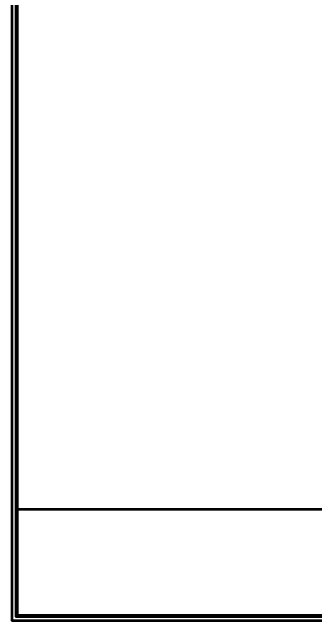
# Model space of a CAD drawing. Header units: millimetres. Extents: x 626118 to 667468, y 4481694 to 4492717.
# Drawn here: x 644275 to 645865, y 4487913 to 4491112 of the extents above; entities that cross this region are included whole.
import ezdxf

# ---------------------------------------------------------------- set-up
doc = ezdxf.new("R2010")
doc.units = ezdxf.units.MM
doc.layers.add('DUVAR', color=7, linetype='Continuous', lineweight=35)

msp = doc.modelspace()

# ---------------------------------------------------------------- linework, layer by layer
at = {"layer": 'DUVAR'}
msp.add_line((651448.01, 4488497.22), (644302.61, 4488497.22), dxfattribs=at)
for points in [[(644275.31, 4492712.69), (651475.31, 4492712.69), (651475.31, 4487912.69), (644275.31, 4487912.69)], [(644296.31, 4492691.69), (651454.31, 4492691.69), (651454.31, 4487933.69), (644296.31, 4487933.69)], [(644302.61, 4492685.39), (651448.01, 4492685.39), (651448.01, 4487939.99), (644302.61, 4487939.99)]]:
    msp.add_lwpolyline(points, close=True, dxfattribs=at)

doc.saveas('drawing.dxf')
